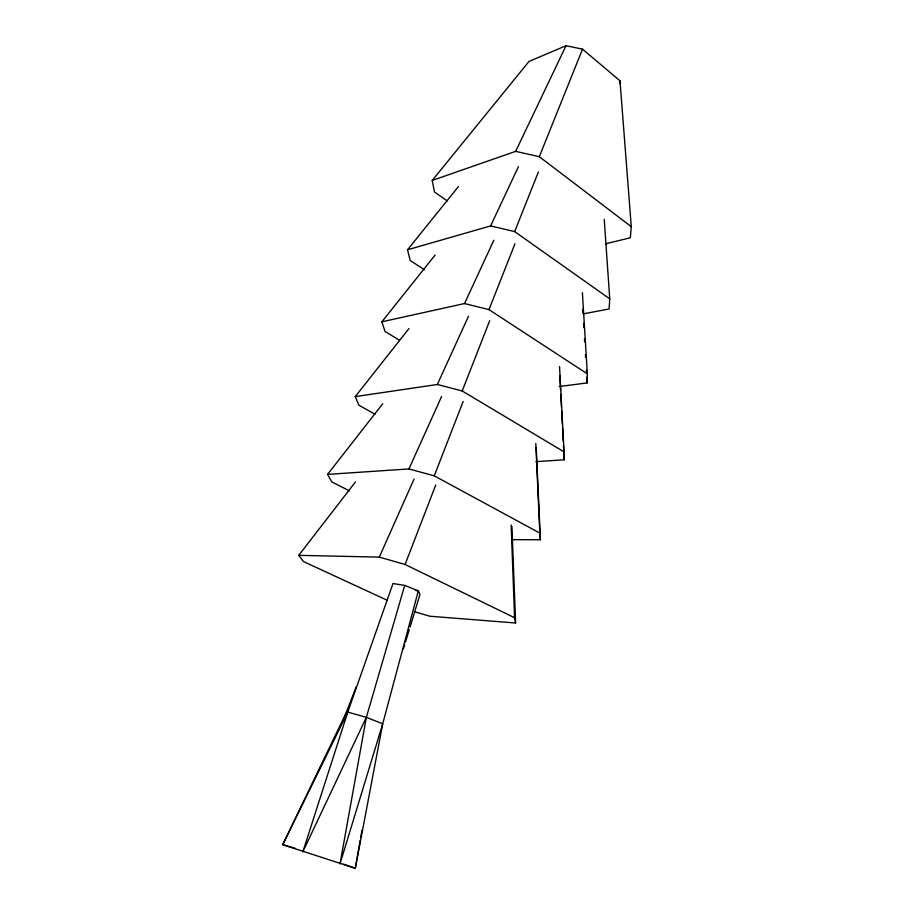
<?xml version="1.0" encoding="UTF-8"?>
<svg xmlns="http://www.w3.org/2000/svg" width="914" height="914" viewBox="0 0 914 914"><rect width="100%" height="100%" fill="white"/><g stroke="black" fill="none" stroke-linecap="round" stroke-linejoin="round"><path stroke-width="1.37" d="M559.231 386.553L587.108 382.92L587.348 373.86L582.389 292.617M619.829 83.574L619.989 80.798L582.526 49.162L566.029 45.7L529.023 61.421L432.219 180.435L434.436 191.974L447.3 200.954M604.234 219.371L609.741 298.844L609.135 308.966L584.012 313.731M619.989 80.798L631.277 226.672L630.329 237.766L605.616 243.821M360.207 840.195L355.306 868.3L282.723 844.685L345.869 713.434L356.197 686.837M360.699 837.384L361.921 830.358M343.561 720.163L345.869 713.434L347.766 712.109L366.354 717.33L340.008 863.924L382.715 723.808L418.326 590.867L404.719 585.406L392.986 583.543L347.766 712.109L302.842 851.825L366.354 717.33L404.719 585.406M403.451 648.78L404.696 644.69M405.519 641.971L409.244 629.735M410.066 627.015L419.994 594.363L418.326 590.867L415.573 590.433M355.455 481.952L298.741 555.335L379.31 557.117L405.085 564.498L435.738 485.003M512.183 539.66L540.403 539.763L539.831 533.102L434.264 475.84L463.158 401.474M535.924 461.661L564.212 459.799L564.064 451.882L462.198 390.964L489.71 320.711M587.348 373.86L488.979 309.618L514.936 243.855M609.741 298.844L514.662 231.596L538.415 171.958M631.277 226.672L539.317 156.682L582.526 49.162M379.31 557.117L414.076 479.027M349.377 490.864L331.713 481.849L327.566 474.389L408.946 468.939L441.576 396.55M374.946 414.179L358.871 405.21L355.26 396.607L437.326 384.486L468.539 316.153M399.555 340.271L385.011 331.462L381.892 321.797L464.529 303.551L493.846 240.233M424.462 269.744L410.169 260.433L407.53 249.785L490.624 225.907L518.432 166.679M432.219 180.435L515.679 151.358L566.029 45.7M347.766 712.109L282.723 844.685L295.005 848.249M327.566 474.389L382.738 403.737M355.26 396.607L408.981 328.526M381.892 321.797L435.11 255.04M407.53 249.785L458.542 186.445M511.92 526.453L515.61 623.005L429.831 616.219L414.259 611.672M515.679 151.358L539.317 156.682M490.624 225.907L514.662 231.596M464.529 303.551L488.979 309.618M437.326 384.486L462.198 390.964M408.946 468.939L434.264 475.84M343.63 864.187L355.306 868.3L382.715 723.808L366.354 717.33M387.17 600.247L303.482 561.55L298.741 555.335M405.085 564.498L514.571 617.727L515.61 623.005M582.709 309.172L582.961 313.422M583.555 323.35L583.806 327.612M584.48 338.957L584.652 341.79M585.417 354.552L585.588 357.397M586.342 370.159L586.514 372.992M586.765 377.254L587.108 382.92M559.551 366.571L564.064 451.882M559.802 375.791L560.556 390.027M560.773 394.3L561.447 407.118M561.676 411.391L562.35 424.199M562.567 428.472L563.241 441.291M563.47 445.564L564.212 459.799M536.21 447.449L540.403 539.763M535.798 443.496L539.831 533.102M511.154 525.013L514.571 617.727"/></g></svg>
